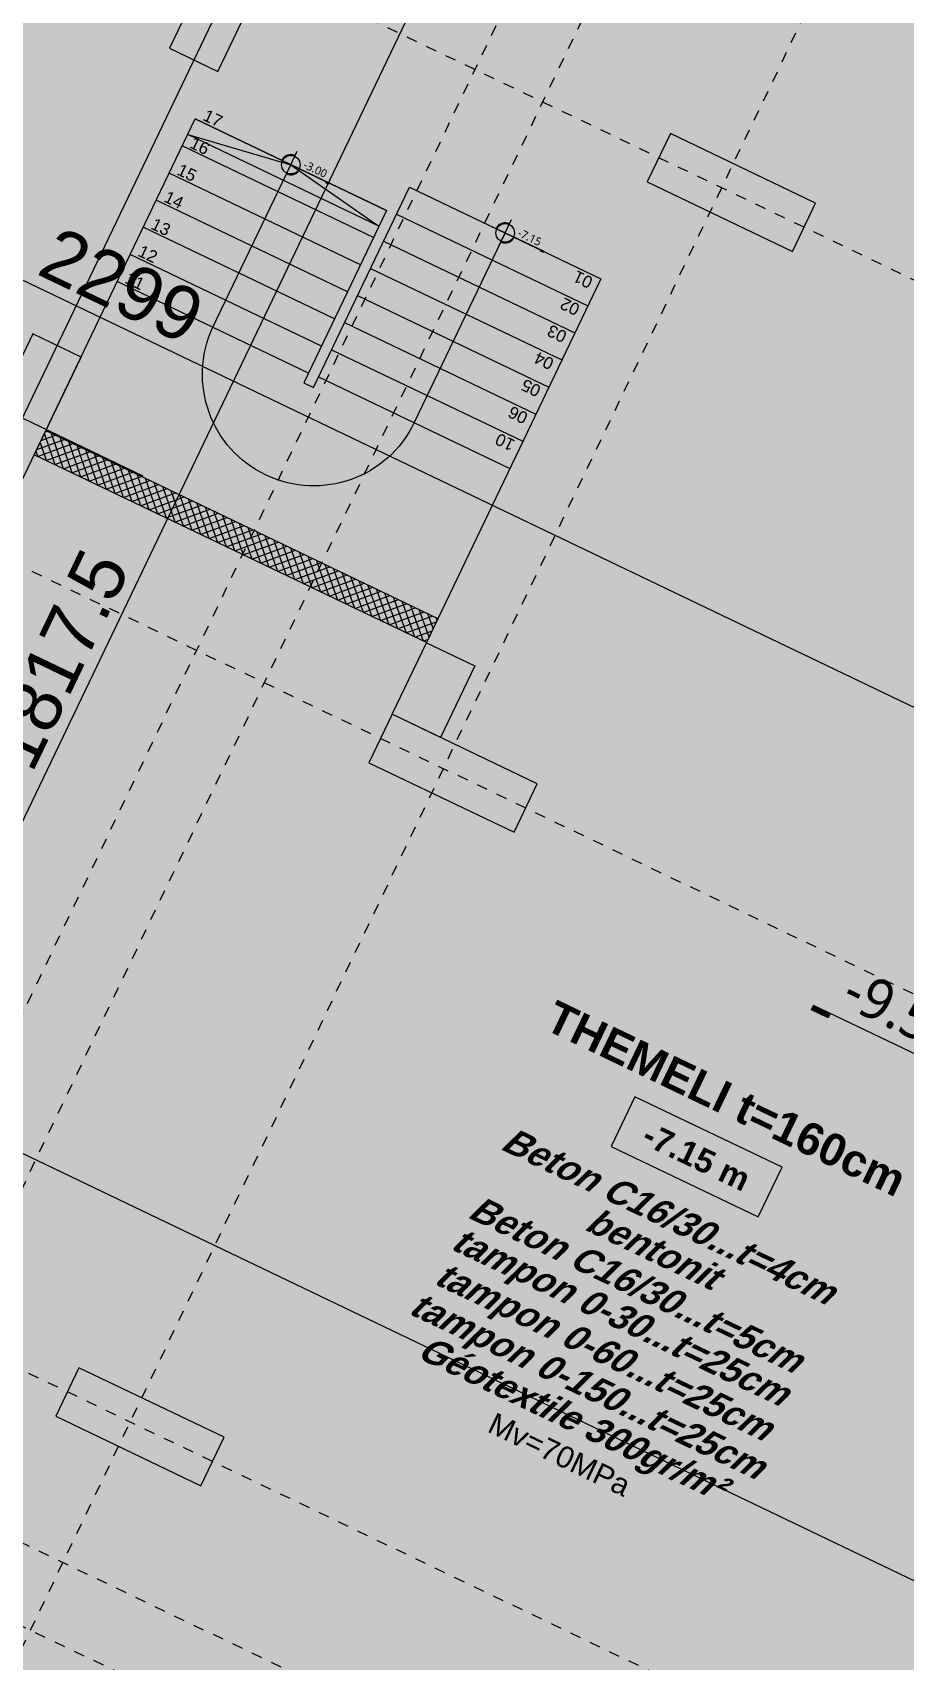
# Model space of a CAD drawing. Header units: metres. Extents: x 7511714 to 7511891, y 4693222 to 4693343.
# Drawn here: x 7511831.22 to 7511839.34, y 4693262.45 to 4693277.61 of the extents above; entities that cross this region are included whole.
import ezdxf
from ezdxf.enums import TextEntityAlignment as Align

# ---------------------------------------------------------------- set-up
doc = ezdxf.new("R2010")
doc.units = ezdxf.units.M
for name, pattern in [('23486-A01$0${ Chain Double-Dash }', [0]), ('AXES', [2, 1.25, -0.25, 0.25, -0.25]), ('CACHE', [0.375, 0.25, -0.125]), ('CONTINU', [0])]:
    doc.linetypes.add(name, pattern=pattern)
doc.layers.get('0').update_dxf_attribs({"lineweight": 0})
doc.layers.get('Defpoints').update_dxf_attribs({"lineweight": 0})
doc.layers.add('APSL @ 1', color=164, linetype='Continuous')
for name, color, linetype, lineweight in [('ARCHITECTE', 252, 'Continuous', 0), ('AXES', 10, 'AXES', 0), ('BETON CACHE', 4, 'CACHE', 0), ('BETON COUPE', 3, 'CONTINU', 0), ('BETON HACHURE', 252, 'Continuous', 0), ('BETON TRAME', 254, 'Continuous', 0), ('BETON VU', 2, 'Continuous', 0), ('COTE 50ème', 1, 'Continuous', 0), ('COTE 50ème @ 1', 1, 'Continuous', 0), ('FOND DE FOUILLE', 7, 'Continuous', 0), ('HORS GEL', 106, 'CACHE', 0), ('NIVEAU', 170, 'Continuous', 0), ('PREFA MUR SUP TRAME', 254, 'Continuous', 0), ('Puset fekali', 30, 'Continuous', 0), ('TALUS', 2, 'Continuous', 0), ('TALUS TRAME 2', 254, 'Continuous', 0), ('TEXTE', 7, 'Continuous', 0)]:
    doc.layers.add(name, color=color, linetype=linetype, lineweight=lineweight)
doc.styles.add('Arial', font='arialbd.ttf', dxfattribs={"height": 12.5})
doc.styles.add('FA_Trebuchet 2.2 mm (cursiva-b.a)', font='trebucit.ttf', dxfattribs={"height": 2.2})
doc.styles.add('RS_TEXT_1.10', font='arial.ttf', dxfattribs={"height": 2.5})
doc.styles.add('RS_TEXT_1.50', font='arial.ttf', dxfattribs={"height": 12.5})
doc.styles.add('SMA_TEXT_1.200', font='arial.ttf', dxfattribs={"height": 50})
doc.styles.add('style2', font='arialbd.ttf', dxfattribs={"height": 20})
doc.dimstyles.new('SMA_1.200', dxfattribs={"dimscale": 20, "dimtxt": 50, "dimasz": 1, "dimexe": 1, "dimexo": 2, "dimgap": 0.5, "dimtad": 1, "dimdec": 1, "dimrnd": 0.5, "dimdsep": 46, "dimtxsty": 'SMA_TEXT_1.200', "dimblk": 'ARCHTICK', "dimcen": 10, "dimdle": 1, "dimadec": 0, "dimazin": 2, "dimtfac": 1, "dimtdec": 1, "dimtix": 1, "dimtmove": 2, "dimatfit": 3, "dimfxl": 1, "dimtolj": 1, "dimtzin": 0, "dimarcsym": 0})

# ---------------------------------------------------------------- blocks, each defined once
blk = doc.blocks.new('A$Cebd43ce6')
at = {"layer": 'COTE 50ème', "ltscale": 0.5}
blk.add_circle((-3905.627959313715, 2250.096767547431), 4550, dxfattribs=at)
blk = doc.blocks.new('Cota de Nivel (planta)')
h = blk.add_hatch(color=256)
h.dxf.hatch_style = 1
h.paths.add_polyline_path([(2.5, 1.110223024625157e-16, 0.4142135623730951), (0, 2.5), (0, 0)])
h.paths.add_polyline_path([(-2.5, 0, 0.4142135623730951), (0, -2.5), (0, 0)])
h = blk.add_hatch(color=256)
h.dxf.hatch_style = 1
h.paths.add_polyline_path([(11.5, -1.387778780781446e-17), (10.50000000000001, 0), (10.50000000000001, -0.25), (11.5, -0.25)])
for p, q in [((0, -4), (0, 4)), ((-4, 0), (11.5, 0))]:
    blk.add_line(p, q)
blk.add_lwpolyline([(11.5, 0), (10.50000000000001, 0), (10.50000000000001, -0.25), (11.5, -0.25)], close=True)
blk.add_circle((0, 0), 2.5)
for start, end in [(90, 180), (270, 0)]:
    blk.add_arc((0, 0), 2.725, start, end)
at = {"style": 'FA_Trebuchet 2.2 mm (cursiva-b.a)', "flags": 8}
blk.add_attdef('NIVEL', text='', height=2.2, dxfattribs=at).set_placement((3.174999999999997, 1.775000000000002), align=Align.MIDDLE_LEFT)
blk = doc.blocks.new('_ArchTick')
at = {"color": 0, "linetype": 'ByBlock', "const_width": 0.15}
blk.add_lwpolyline([(-0.5, -0.5), (0.5, 0.5)], dxfattribs=at)
blk = doc.blocks.new('*D407')
at = {"layer": 'Defpoints', "color": 0, "transparency": 16777216}
for p in [(46217.31659359817, -44853.48374530181), (48797.31680525102, -44845.60074571962), (46217.31659359817, -44947.59699043625)]:
    blk.add_point(p, dxfattribs=at)
at = {"layer": 'TALUS', "color": 0, "lineweight": -2, "transparency": 16777216}
for p, q in [((48797.31680525102, -44885.60074571962), (48797.31680525102, -44967.59699043625)), ((46217.31659359817, -44893.48374530181), (46217.31659359817, -44967.59699043625)), ((48817.31680525102, -44947.59699043625), (46197.31659359817, -44947.59699043625))]:
    blk.add_line(p, q, dxfattribs=at)
at = {"layer": 'TALUS', "color": 0, "lineweight": -2, "transparency": 16777216, "xscale": 20, "yscale": 20, "zscale": 20, "rotation": 180}
blk.add_blockref('_ArchTick', (46217.31659359817, -44947.59699043625), dxfattribs=at)
at = {"layer": 'TALUS', "color": 0, "lineweight": -2, "transparency": 16777216, "xscale": 20, "yscale": 20, "zscale": 20}
blk.add_blockref('_ArchTick', (48797.31680525102, -44947.59699043625), dxfattribs=at)
at = {"layer": 'TALUS', "color": 0, "transparency": 16777216, "insert": (47507.31669942459, -44912.06834105017), "char_height": 50, "attachment_point": 5, "style": 'SMA_TEXT_1.200'}
blk.add_mtext('\\A1;2580', dxfattribs=at)
blk = doc.blocks.new('*D411')
at = {"layer": 'Defpoints', "color": 0, "transparency": 16777216}
for p in [(47157.31680525102, -44109.02745700517), (44858.18293740119, -44152.55122122262), (44858.18293740119, -44213.89658944999)]:
    blk.add_point(p, dxfattribs=at)
at = {"layer": 'TALUS', "color": 0, "lineweight": -2, "transparency": 16777216}
for p, q in [((47157.31680525102, -44149.02745700517), (47157.31680525102, -44233.89658944999)), ((44858.18293740119, -44192.55122122262), (44858.18293740119, -44233.89658944999)), ((47177.31680525102, -44213.89658944999), (44838.18293740119, -44213.89658944999))]:
    blk.add_line(p, q, dxfattribs=at)
at = {"layer": 'TALUS', "color": 0, "lineweight": -2, "transparency": 16777216, "xscale": 20, "yscale": 20, "zscale": 20, "rotation": 180}
blk.add_blockref('_ArchTick', (44858.18293740119, -44213.89658944999), dxfattribs=at)
at = {"layer": 'TALUS', "color": 0, "lineweight": -2, "transparency": 16777216, "xscale": 20, "yscale": 20, "zscale": 20}
blk.add_blockref('_ArchTick', (47157.31680525102, -44213.89658944999), dxfattribs=at)
at = {"layer": 'TALUS', "color": 0, "transparency": 16777216, "insert": (46007.7498713261, -44178.36794006391), "char_height": 50, "attachment_point": 5, "style": 'SMA_TEXT_1.200'}
blk.add_mtext('\\A1;2299', dxfattribs=at)
blk = doc.blocks.new('*D427')
at = {"layer": 'Defpoints', "color": 0, "transparency": 16777216}
for p in [(46048.25279391477, -43609.73148260601), (46095.09971000643, -45426.9913014808), (46139.866161978, -45426.9913014808)]:
    blk.add_point(p, dxfattribs=at)
at = {"layer": 'TALUS', "color": 0, "lineweight": -2, "transparency": 16777216}
for p, q in [((46139.866161978, -43589.73148260601), (46139.866161978, -45446.9913014808)), ((46088.25279391477, -43609.73148260601), (46159.866161978, -43609.73148260601)), ((46135.09971000643, -45426.9913014808), (46159.866161978, -45426.9913014808))]:
    blk.add_line(p, q, dxfattribs=at)
at = {"layer": 'TALUS', "color": 0, "lineweight": -2, "transparency": 16777216, "xscale": 20, "yscale": 20, "zscale": 20}
for p, rotation in [((46139.866161978, -43609.73148260601), 90), ((46139.866161978, -45426.9913014808), 270)]:
    blk.add_blockref('_ArchTick', p, dxfattribs=dict(at, rotation=rotation))
at = {"layer": 'TALUS', "color": 0, "transparency": 16777216, "insert": (46104.33751259193, -44518.3613920434), "char_height": 50, "attachment_point": 5, "rotation": 90, "style": 'SMA_TEXT_1.200'}
blk.add_mtext('\\A1;1817.5', dxfattribs=at)
blk = doc.blocks.new('A$C340691c1')
at = {"layer": 'BETON HACHURE', "true_color": 0x636466, "transparency": 33554585}
h = blk.add_hatch(dxfattribs=at)
h.set_pattern_fill('ANSI37', color=251, scale=50, angle=270, style=0)
h.set_pattern_definition([(315, (-58216.8400916399, 74502.85212336945), (4.419417382415923, 4.419417382415921), []), (45, (-58216.8400916399, 74502.85212336945), (-4.41941738241592, 4.419417382415923), [])])
h.paths.add_polyline_path([(-2720.628170966578, 3000.241066249626), (-2695.628170966585, 3000.241066249626), (-2695.628170966578, 2675.241066249626), (-2720.628170966578, 2675.24106624964)], flags=0)
h.paths.add_polyline_path([(-2720.628170966578, 3000.241066249626), (-2695.628170966585, 3000.241066249626), (-2695.628170966578, 2675.241066249626), (-2720.628170966578, 2675.24106624964)], flags=0)
h.paths.add_polyline_path([(-540.6324638166043, 2860.096752578655), (-540.6281709666073, 2810.096757943043), (-460.6281709666073, 2810.096757943043), (-460.6324638166043, 2860.096752578655)], flags=0)
h.paths.add_polyline_path([(-920.6302367242461, 2860.096752578567), (-920.6302367242461, 2810.096757942956), (-840.6302367242461, 2810.096757942956), (-840.6302367242461, 2860.096752578567)], flags=0)
edge = h.paths.add_edge_path(flags=0)
edge.add_arc((-880.630236724217, 4175.096779741536), 40, 0, 360)
edge = h.paths.add_edge_path(flags=0)
edge.add_arc((-880.6302367242461, 4850.096752578524), 40, 0, 360)
edge = h.paths.add_edge_path(flags=0)
edge.add_arc((-880.6302367242606, 3575.096742974114), 40, 0, 360)
h.paths.add_polyline_path([(-35.62817096657818, 5320.238549746588), (-4224.472317065207, 5320.24106624964), (-4613.76063167776, 583.5373482178402), (-35.62817096657818, 133.9492446580698)])
edge = h.paths.add_edge_path(flags=0)
edge.add_arc((-880.6302367242606, 3575.096742974114), 40, 0, 360)
h.paths.add_polyline_path([(-2095.628170966571, 5295.241066249626), (-2095.628170966571, 4875.096752578524), (-2070.628170966571, 4875.096752578524), (-2070.628170966571, 5295.241066249626), (-500.6215066893492, 5295.241066249626), (-500.6324638166043, 4825.096752578524), (-460.6281709665491, 4825.096752578524), (-460.6281709665491, 5295.241066249626), (-60.62817096657818, 5295.238549746617), (-60.62817096657818, 3565.096742974114), (-460.6281709665491, 3565.096742974114), (-460.6281709665491, 4200.096779741536), (-500.6324638166043, 4200.096779741536), (-500.6324638166043, 3535.096742974114), (-60.62817096657818, 3535.096742974114), (-60.62817096657818, 2790.096752578596), (-500.6324638166043, 2790.096752578596), (-500.6324638166043, 1400.09671581116), (-460.6281709665782, 1400.09671581116), (-460.6281709665709, 2760.096752578596), (-60.62817096657818, 2760.096752578596), (-60.62817096657818, 161.524588839733), (-833.1279593137151, 237.386682786484), (-833.1279593137151, 725.0967525785964), (-858.1279593137151, 725.0967525785964), (-858.1279593137151, 239.84176740564), (-2163.127973426381, 367.9971859111974), (-2163.127973426381, 725.0967525785672), (-2188.127973426381, 725.0967525785672), (-2188.127973426381, 370.4522705303534), (-3375.627959313715, 487.0687885553634), (-3375.627959313715, 725.0967525785672), (-3425.628170966571, 725.0967525785672), (-3425.628170966571, 491.9789785787143), (-4586.829182993511, 606.0128483532026), (-4515.485280736975, 1474.096771240846), (-4205.627959313715, 1474.096771240846), (-4205.627959313715, 1524.096771240846), (-4511.376006254672, 1524.096771240846), (-4411.438452378636, 2740.096752578582), (-4205.627959313715, 2740.096752578582), (-4205.627959313715, 2790.096752578582), (-4407.329168342134, 2790.096752578582), (-4405.479994506233, 2810.096757942956), (-4205.628170966578, 2810.096757942942), (-4205.628170966578, 2860.096757942927), (-4401.576193174187, 2860.096757942942), (-4344.868192445581, 3550.096757942956), (-4205.628170966578, 3550.096757942956), (-4205.628170966578, 3600.096757942956), (-4340.758930798831, 3600.096757942956), (-4295.55690844405, 4150.096794710378), (-4205.628170966578, 4150.096794710378), (-4205.628170966578, 4200.096794710378), (-4291.447633959229, 4200.096794710378), (-4201.442645329989, 5295.241066249626), (-3423.128170966578, 5295.241066249626), (-3423.128170966578, 4875.096757942971), (-3398.128170966578, 4875.096757942971), (-3398.128170966578, 5295.24106624964)], flags=16)
h.paths.add_polyline_path([(-920.6302367242461, 3615.096742974114), (-920.6302367242461, 3535.096742974114), (-840.6302367242461, 3535.096742974114), (-840.6302367242461, 3615.096742974114)], flags=0)
h = blk.add_hatch(dxfattribs=at)
h.set_pattern_fill('ANSI37', color=251, scale=50, angle=270, style=0)
h.set_pattern_definition([(315, (-49377.94476456473, 45879.82823518456), (4.419417382415923, 4.41941738241592), []), (45, (-49377.94476456473, 45879.82823518456), (-4.41941738241592, 4.419417382415923), [])])
h.paths.add_polyline_path([(-2970.628162400972, 1524.096771240846), (-3375.628162400972, 1524.096771240846), (-3375.628162400972, 1549.096771240846), (-2970.628162400972, 1549.096771240846)])
at = {"layer": 'BETON TRAME', "true_color": 0x636466, "transparency": 33554559}
h = blk.add_hatch(color=251, dxfattribs=at)
h.dxf.hatch_style = 1
h.paths.add_polyline_path([(-1640.627959313715, 2050.096767547424), (-1605.627959313715, 2050.096767547424), (-1605.627959313715, 1400.096730780002), (-1640.627959313715, 1400.096730780002), (-1640.627959313715, 1575.096752578582), (-2100.627959313715, 1575.096752578582), (-2100.627959313715, 1400.096730780002), (-2135.627959313715, 1400.096730780002), (-2135.627959313715, 2050.096767547424), (-2100.627959313715, 2050.096767547424), (-2100.627959313715, 1615.096752578582), (-1890.627959313715, 1615.096752578582), (-1890.627959313715, 1945.096752578582), (-1850.627959313715, 1945.096752578582), (-1850.627959313715, 1615.096752578582), (-1640.627959313715, 1615.096752578582)])
h.paths.add_polyline_path([(-770.6279593137151, 725.0967525785964), (-770.6279593137151, 775.0967525785964), (-920.6279593137151, 775.0967525785964), (-920.6279593137151, 725.0967525785964)])
h.paths.add_polyline_path([(-1490.627959313715, 725.0967525785672), (-1490.627959313715, 775.0967525785672), (-1640.627959313715, 775.0967525785672), (-1640.627959313715, 725.0967525785672)])
h.paths.add_polyline_path([(-2100.627973426381, 725.0967525785672), (-2100.627973426381, 775.0967525785672), (-2250.627973426381, 775.0967525785672), (-2250.627973426381, 725.0967525785672)])
h.paths.add_polyline_path([(-2820.628170966564, 725.0967579430144), (-2820.628170966564, 775.0967579430144), (-2970.628170966564, 775.0967579430144), (-2970.628170966564, 725.0967579430144)])
h.paths.add_polyline_path([(-2820.627959313715, 1400.096730780002), (-2820.627959313715, 1450.096730780002), (-2970.627964220548, 1450.096730780002), (-2970.627964220548, 1400.096730780002)])
h.paths.add_polyline_path([(-770.6279593137151, 1400.09671581116), (-770.6279593137151, 1450.09671581116), (-920.6279593137151, 1450.09671581116), (-920.6279593137151, 1400.09671581116)])
h.paths.add_polyline_path([(-770.6279593137151, 2000.096752578582), (-770.6279593137151, 2050.096752578582), (-920.6279593137151, 2050.096752578582), (-920.6279593137151, 2000.096752578582)])
h.paths.add_polyline_path([(-2820.627947041168, 2000.096767547424), (-2820.627947041168, 2050.096767547424), (-2970.627951948001, 2050.096767547424), (-2970.627951948001, 2000.096767547424)])
h.paths.add_polyline_path([(-2820.627723115758, 2740.096757942971), (-2820.627723115758, 2790.096757942971), (-2970.628170966564, 2790.096757942971), (-2970.628170966564, 2740.096757942971)])
h.paths.add_polyline_path([(-920.6279593137151, 2790.096752578596), (-920.6279593137151, 2740.096752578596), (-770.6279593137151, 2740.096752578596), (-770.6279593137151, 2790.096752578596)])
h.paths.add_polyline_path([(-1585.627959313715, 2740.096752578567), (-1585.627959313715, 2790.096752578567), (-1710.627959313715, 2790.096752578567), (-1710.627959313715, 2740.096752578567)])
h.paths.add_polyline_path([(-2030.627959313715, 2740.096752578582), (-2030.627959313715, 2790.096752578582), (-2155.627947041168, 2790.096752578582), (-2155.627947041168, 2740.096752578582)])
h.paths.add_polyline_path([(-2005.627959313715, 2790.096752578567), (-2030.627959313715, 2790.096752578567), (-2030.627959313715, 2285.096752578582), (-2005.627959313715, 2285.096752578582)])
h.paths.add_polyline_path([(-1710.627959313715, 2790.096752578582), (-1735.627959313715, 2790.096752578582), (-1735.627959313715, 2285.096752578582), (-1710.627959313715, 2285.096752578582)])
at = {"layer": 'FOND DE FOUILLE', "true_color": 0xfff4eb, "transparency": 33554508}
h = blk.add_hatch(color=7, dxfattribs=at)
h.dxf.hatch_style = 1
h.paths.add_polyline_path([(-4245.872391308127, 5059.853565706551), (-4224.472317065207, 5320.24106624964), (-35.62817096657818, 5320.241066249648), (-35.62817096650542, 133.9492446580625), (-4613.760631677833, 583.5373482178475), (-4446.38499810236, 2620.096772441982), (-3642.627959313715, 2620.096772441982), (-3642.627959313708, 2188.096752578553), (-3160.628170966564, 2188.096752578553), (-3160.628170966564, 535.0967525785964), (-580.6279593137151, 535.0967525785964), (-580.6279593137733, 2980.096752578596), (-1815.627959313715, 2980.096752578567), (-1815.627959313715, 5065.096752578524)])
at = {"layer": 'PREFA MUR SUP TRAME', "true_color": 0x636466}
h = blk.add_hatch(color=251, dxfattribs=at)
h.paths.add_polyline_path([(-1665.627959313715, 2860.096752578567), (-1665.627959313715, 2810.096757942956), (-1585.627959313715, 2810.096757942956), (-1585.627959313715, 2860.096752578567)])
h.paths.add_polyline_path([(-3375.627959313701, 2435.096752578553), (-3395.627959313715, 2435.096752578553), (-3395.627959313715, 2760.096757942971), (-2950.627959313715, 2760.096757942971), (-2950.627961101854, 2435.096752578553), (-2970.627959313715, 2435.096752578553), (-2970.627959313715, 2740.096757942971), (-3160.627959313715, 2740.096757942971), (-3160.627959313715, 2435.096752578553), (-3185.627959313715, 2435.096752578553), (-3185.627959313715, 2740.096757942971), (-3375.627959313701, 2740.096757942971)])
h.paths.add_polyline_path([(-3375.627959313715, 2050.096767547453), (-3425.627959313715, 2050.096767547453), (-3425.627959313715, 1920.096767547453), (-3375.627959313715, 1920.096767547453)])
h.paths.add_polyline_path([(-4055.627959313715, 2000.096767547424), (-4055.627959313715, 2050.096767547424), (-4205.627959313715, 2050.096767547424), (-4205.627959313715, 2000.096767547424)])
h.paths.add_polyline_path([(-4055.627959313715, 1474.096771240846), (-4055.627959313715, 1524.096771240846), (-4205.627959313715, 1524.096771240846), (-4205.627959313715, 1474.096771240846)])
h.paths.add_polyline_path([(-3375.627959313657, 1625.096730780002), (-3425.627959313657, 1625.096730780002), (-3425.627959313657, 1475.096730780002), (-3375.627959313657, 1475.096730780002)])
h.paths.add_polyline_path([(-3375.627959313715, 875.0967525785672), (-3425.627959313715, 875.0967525785672), (-3425.627959313715, 725.0967525785672), (-3375.627959313715, 725.0967525785672)])
h.paths.add_polyline_path([(-4055.627959313715, 780.0967611113447), (-4055.627959313715, 830.0967611113447), (-4205.627959313715, 830.0967611113447), (-4205.627959313715, 780.0967611113447)])
h.paths.add_polyline_path([(-4055.627959313715, 2740.096752578582), (-4055.627959313715, 2790.096752578582), (-4205.627959313715, 2790.096752578582), (-4205.627959313715, 2740.096752578582)])
edge = h.paths.add_edge_path()
edge.add_arc((-1625.62795931373, 3575.096742974114), 40, 0, 360)
edge = h.paths.add_edge_path()
edge.add_arc((-1625.627959313686, 4175.096779741536), 40, 0, 360)
edge = h.paths.add_edge_path()
edge.add_arc((-1505.627959313708, 4850.096752578524), 40, 0, 360)
h.paths.add_polyline_path([(-2970.627934304262, 1524.065316534601), (-2920.627736123839, 1524.065316534601), (-2920.627736123839, 1450.065276073758), (-2970.627934304262, 1450.065276073758)])
at = {"layer": 'TALUS TRAME 2', "transparency": 33554559}
h = blk.add_hatch(color=256, dxfattribs=at)
h.dxf.hatch_style = 1
h.paths.add_polyline_path([(-1520.627959313708, 2025.096752578582), (-1520.627959313715, 1455.096752578582), (-2220.627959313708, 1455.096752578582), (-2220.627959313715, 2025.096752578582)])
h.paths.add_polyline_path([(-3480.627959313715, 2845.096757942971), (-2865.627959313708, 2845.096757942971), (-2865.627959313715, 2350.096752578553), (-3480.627959313715, 2350.096752578545)])
h.paths.add_polyline_path([(-2755.628170966571, 4105.096757942956), (-2755.628170966578, 3615.096757942956), (-3455.628170966571, 3615.096757942956), (-3455.628170966571, 4105.096757942949)])
h.paths.add_polyline_path([(-3160.628170966564, 535.0967525785964), (-580.6279593137151, 535.0967525785964), (-580.6279593137151, 2980.096752578596), (-1815.627959313715, 2980.096752578567), (-1815.627959313715, 5065.096752578524), (-4245.441477427485, 5065.096752578524), (-4446.38499810236, 2620.096772441982), (-3642.627959313715, 2620.096772441982), (-3642.627959313708, 2188.096752578553), (-3160.628170966564, 2188.096752578553)])
at = {"layer": 'ARCHITECTE', "color": 251, "true_color": 0x636466}
blk.add_lwpolyline([(-3069.378128902048, 1900.096770033007), (-3069.378128902048, 1704.096771672135, -0.995192327614365), (-3276.878133430902, 1703.09676951998), (-3276.878133841921, 1871.096767657291), (-3178.128096306202, 1854.897293680733), (-3375.62795972469, 1854.897293531722), (-3276.878133841921, 1871.096767657291)], format="xyb", dxfattribs=at)
at = {"layer": 'AXES', "lineweight": 5, "ltscale": 1.3}
for p, q in [((-2905.628170966564, -164.9032447392092), (-2905.628170966564, 2926.687684488992)), ((159.4922222912719, 2025.096767547424), (-4860.627959313715, 2025.096767547424)), ((159.4922222912719, 1425.096730780002), (-4860.627959313715, 1425.096730780002)), ((159.4922222912719, 750.0967579430144), (-4860.627959313715, 750.0967579430144))]:
    blk.add_line(p, q, dxfattribs=at)
at = {"layer": 'BETON CACHE', "lineweight": 5, "ltscale": 2}
for points in [[(-3160.628170966564, 2270.096752578553), (-3160.628170966564, 535.0967525785964), (-580.6279593137151, 535.0967525785964), (-580.6279593137151, 2980.096752578596), (-1815.627959313715, 2980.096752578567), (-1815.627959313715, 5065.096752578524), (-4245.441477427485, 5065.096752578524), (-4446.38499810236, 2620.096772441982), (-3560.627959313715, 2620.096772441982)], [(-3090.628170966564, 2270.096752578553), (-3090.628170966564, 605.0967525785964), (-650.6279593137151, 605.0967525785964), (-650.6279593137151, 2910.096752578596), (-1885.627959313715, 2910.096752578567), (-1885.627959313715, 4995.096752578524), (-4251.194461706225, 4995.096752578524), (-4440.632013823619, 2690.096772441982), (-3560.627959313715, 2690.096772441982)]]:
    blk.add_lwpolyline(points, dxfattribs=at)
at = {"layer": 'BETON COUPE', "color": 251, "lineweight": 5, "true_color": 0x636466}
for points in [[(-3375.627959313715, 2050.096767547453), (-3425.627959313715, 2050.096767547453), (-3425.627959313715, 1920.096767547453), (-3375.627959313715, 1920.096767547453)], [(-3375.627959313657, 1625.096730780002), (-3425.627959313657, 1625.096730780002), (-3425.627959313657, 1475.096730780002), (-3375.627959313657, 1475.096730780002)], [(-2970.628162400972, 1524.096771240846), (-3375.628162400972, 1524.096771240846), (-3375.628162400972, 1549.096771240846), (-2970.628162400972, 1549.096771240846)]]:
    blk.add_lwpolyline(points, close=True, dxfattribs=at)
at = {"layer": 'BETON COUPE', "color": 251, "true_color": 0x636466}
for points in [[(-2820.627947041168, 2000.096767547424), (-2820.627947041168, 2050.096767547424), (-2970.627951948001, 2050.096767547424), (-2970.627951948001, 2000.096767547424)], [(-2820.627959313715, 1400.096730780002), (-2820.627959313715, 1450.096730780002), (-2970.627964220548, 1450.096730780002), (-2970.627964220548, 1400.096730780002)], [(-2820.628170966564, 725.0967579430144), (-2820.628170966564, 775.0967579430144), (-2970.628170966564, 775.0967579430144), (-2970.628170966564, 725.0967579430144)]]:
    blk.add_lwpolyline(points, close=True, dxfattribs=at)
at = {"layer": 'BETON COUPE', "color": 251, "lineweight": 5, "ltscale": 0.5, "true_color": 0x636466}
blk.add_lwpolyline([(-2970.627934304262, 1524.065316534601), (-2920.627736123839, 1524.065316534601), (-2920.627736123839, 1450.065276073758), (-2970.627934304262, 1450.065276073758)], close=True, dxfattribs=at)
at = {"layer": 'BETON VU', "color": 251, "true_color": 0x636466}
blk.add_lwpolyline([(-3168.128095678374, 1900.096770033007), (-2970.628163528716, 1900.096770033007), (-2970.628162400972, 1524.096771240846), (-3375.628170966578, 1524.096771240846), (-3375.628171427961, 1871.096767731797), (-3178.128096211905, 1871.096767731826), (-3178.128097538662, 1693.096766018178), (-3168.128093962383, 1693.096766018178)], close=True, dxfattribs=at)
for points in [[(-3178.128096190783, 1871.096767806317), (-3375.628171262135, 1871.096767657305)], [(-3168.128095606226, 1872.096769805634), (-2970.628163600864, 1872.096770260381)], [(-3178.128095895227, 1843.096767955329), (-3375.628170966578, 1843.096767806317)], [(-3168.128095606226, 1844.096769656622), (-2970.628163600864, 1844.09677011137)], [(-3178.128095895227, 1815.096767955329), (-3375.628170966578, 1815.096767806317)], [(-3168.128095606226, 1816.096769805634), (-2970.628163600864, 1816.096770260381)], [(-3178.128095895227, 1787.096767955329), (-3375.628170966578, 1787.096767806317)], [(-3168.128095606226, 1788.096769805634), (-2970.628163600864, 1788.096770260381)], [(-3168.128095606226, 1760.096769805634), (-2970.628163600864, 1760.096770260381)], [(-3178.128095895227, 1759.096767955329), (-3375.628170966578, 1759.096767806317)], [(-3178.128095895227, 1731.096769147451), (-3375.628170966578, 1731.096768998439)], [(-3168.128095606226, 1732.096770997727), (-2970.628163600864, 1732.096771452474)], [(-3178.128095895227, 1703.096769594486), (-3375.628170966578, 1703.096769445474)], [(-3168.128095606226, 1704.096771444762), (-2970.628163600864, 1704.096771899509)]]:
    blk.add_lwpolyline(points, dxfattribs=at)
at = {"layer": 'HORS GEL', "linetype": '23486-A01$0${ Chain Double-Dash }', "ltscale": 1.2}
for p, q in [((-3400.627959313722, 2790.096752578582), (-3400.62795931373, -164.898581198664)), ((-3275.627959313657, 1550.096730780002), (-3525.627959313657, 1550.096730780002))]:
    blk.add_line(p, q, dxfattribs=at)
at = {"layer": 'NIVEAU'}
blk.add_lwpolyline([(-2612.60201767728, 1175.210608453592), (-2460.645034021589, 1175.210608453592), (-2460.645034021589, 1226.627820455571), (-2612.60201767728, 1226.627820455571)], close=True, dxfattribs=at)
at = {"layer": 'APSL @ 1'}
ref = blk.add_blockref('Cota de Nivel (planta)', (-2785.627959313853, 2270.096752578582), dxfattribs=dict(at, xscale=-12.096, yscale=12.096, zscale=12.096))
ref.add_attrib('NIVEL', '616.65', dxfattribs={"layer": '0', "color": 0, "height": 26.61119999999999, "style": 'FA_Trebuchet 2.2 mm (cursiva-b.a)'}).set_placement((-2936.086519313816, 2291.567152578595), align=Align.MIDDLE_LEFT)
at = {"layer": 'COTE 50ème @ 1'}
ref = blk.add_blockref('Cota de Nivel (planta)', (-2785.627959313759, 2270.096752578582), dxfattribs=dict(at, xscale=12.096, yscale=12.096, zscale=12.096))
ref.add_attrib('NIVEL', '-9.55', dxfattribs={"layer": '0', "color": 240, "height": 26.61119999999999, "style": 'FA_Trebuchet 2.2 mm (cursiva-b.a)'}).set_placement((-2747.223159313799, 2291.567152578595), align=Align.MIDDLE_LEFT)
ref = blk.add_blockref('Cota de Nivel (planta)', (-3069.378129603545, 1900.096770033007), dxfattribs=dict(at, xscale=3.456, yscale=3.456, zscale=3.456))
ref.add_attrib('NIVEL', '-7.15', dxfattribs={"layer": '0', "color": 240, "height": 7.603199999999998, "style": 'FA_Trebuchet 2.2 mm (cursiva-b.a)'}).set_placement((-3058.405329603556, 1906.23117003301), align=Align.MIDDLE_LEFT)
ref = blk.add_blockref('Cota de Nivel (planta)', (-3276.878134997685, 1871.096767731811), dxfattribs=dict(at, xscale=3.456, yscale=3.456, zscale=3.456))
ref.add_attrib('NIVEL', '-3.00', dxfattribs={"layer": '0', "color": 240, "height": 7.603199999999998, "style": 'FA_Trebuchet 2.2 mm (cursiva-b.a)'}).set_placement((-3265.905334997697, 1877.231167731814), align=Align.MIDDLE_LEFT)
ref = blk.add_blockref('Cota de Nivel (planta)', (-2300.627959313715, 1375.096752578582), dxfattribs=dict(at, xscale=-17.28, yscale=17.28, zscale=17.28))
ref.add_attrib('NIVEL', '-9.55', dxfattribs={"layer": '0', "color": 240, "height": 38.01599999999999, "style": 'FA_Trebuchet 2.2 mm (cursiva-b.a)'}).set_placement((-2478.192759313657, 1405.768752578602), align=Align.MIDDLE_LEFT)
ref = blk.add_blockref('Cota de Nivel (planta)', (-3090.628170966564, 605.0967525786255), dxfattribs=dict(at, xscale=12.096, yscale=12.096, zscale=12.096))
ref.add_attrib('NIVEL', '-9.55', dxfattribs={"layer": '0', "color": 240, "height": 26.61119999999999, "style": 'FA_Trebuchet 2.2 mm (cursiva-b.a)'}).set_placement((-3052.223370966603, 626.5671525786383), align=Align.MIDDLE_LEFT)
at = {"layer": 'NIVEAU', "style": 'style2'}
blk.add_text('THEMELI t=160cm', height=30, dxfattribs=at).set_placement((-2535.192085853669, 1261.838091819285), align=Align.MIDDLE)
blk.add_text('-7.15 m', height=22, dxfattribs=at).set_placement((-2536.623525849434, 1200.919214454581), align=Align.MIDDLE_CENTER)
at = {"layer": 'NIVEAU', "style": 'Arial', "oblique": 20}
for s, p in [('Beton C16/30...t=4cm', (-2536.623525849434, 1140.637789708991)), ('bentonit', (-2536.623525849434, 1107.002795637112)), ('Beton C16/30...t=5cm', (-2536.623525849434, 1069.993144754604)), ('tampon 0-30...t=25cm', (-2536.623525849434, 1033.066066707222)), ('tampon 0-60...t=25cm', (-2536.623525849434, 997.1611987599317)), ('tampon 0-150...t=25cm', (-2536.623525849434, 961.8416085931021)), ('Géotextile 300gr/m²', (-2536.623525849434, 928.7507465996023))]:
    blk.add_text(s, height=24, dxfattribs=at).set_placement(p, align=Align.MIDDLE)
at = {"layer": 'TEXTE', "style": 'RS_TEXT_1.10'}
blk.add_text('Mv=70MPa', height=20, dxfattribs=at).set_placement((-2531.927651177335, 895.7604438899652), align=Align.MIDDLE_CENTER)
at = {"layer": 'TEXTE', "color": 251, "true_color": 0x636466, "char_height": 11.25, "width": 4.092726157978177e-13, "attachment_point": 1, "rotation": 180.00000000020626, "style": 'RS_TEXT_1.50'}
for s, insert in [('01', (-2976.562809039191, 1886.522081663366)), ('02', (-2976.562808974719, 1858.52208210541)), ('03', (-2976.562808910247, 1830.52208210541)), ('04', (-2976.562808845782, 1802.52208210541)), ('05', (-2976.562808781309, 1774.52208210541)), ('06', (-2976.562808716837, 1746.52208210541)), ('10', (-2976.562808652365, 1718.52208210541))]:
    blk.add_mtext(s, dxfattribs=dict(at, insert=insert))
at = {"layer": 'TEXTE', "color": 251, "true_color": 0x636466, "char_height": 11.25, "width": 4.092726157978177e-13, "attachment_point": 1, "style": 'RS_TEXT_1.50'}
for s, insert in [('17', (-3369.693527002724, 1884.376233364696)), ('16', (-3369.693526981602, 1855.921086054899)), ('15', (-3369.693526981602, 1828.193407043225)), ('14', (-3369.693526939351, 1800.165620164938)), ('13', (-3369.693526918229, 1772.165620164938)), ('12', (-3369.693526897099, 1744.16562135706)), ('11', (-3369.693526875977, 1716.165621804095))]:
    blk.add_mtext(s, dxfattribs=dict(at, insert=insert))
at = {"layer": 'TALUS'}
dim = blk.add_linear_dim(base=(-3238.078602586727, 452.8369337037584), p1=(-3329.691970649961, 2270.096752578553), p2=(-3282.845054558304, 452.8369337037584), angle=90, dimstyle='SMA_1.200', dxfattribs=at)
dim.commit()
dim.dimension.update_dxf_attribs({"geometry": '*D427', "text_midpoint": (-3273.607251972804, 1361.466843141163), "insert": (-49377.94476456473, 45879.82823518456)})
for base, p1, p2, picture, middle in [((-4519.761827163544, 1665.93164573457), (-2220.627959313715, 1770.800778179393), (-4519.761827163544, 1727.277013961946), '*D411', (-3370.194893238629, 1701.460295120654)), ((-3160.628170966564, 932.2312447483127), (-580.6279593137151, 1034.227489464945), (-3160.628170966564, 1026.344489882751), '*D407', (-1870.628065140139, 967.7598941343967))]:
    dim = blk.add_linear_dim(base=base, p1=p1, p2=p2, dimstyle='SMA_1.200', dxfattribs=at)
    dim.commit()
    dim.dimension.update_dxf_attribs({"geometry": picture, "text_midpoint": middle, "insert": (-49377.94476456473, 45879.82823518456)})

msp = doc.modelspace()

# ---------------------------------------------------------------- block references
at = {"layer": 'Puset fekali', "xscale": 0.01, "yscale": 0.01, "zscale": 0.01}
for name, p, rotation in [('A$Cebd43ce6', (7511855.08900155, 4693245.348001346), 334.3967821871004), ('A$C340691c1', (7511855.089001749, 4693245.348001518), 334.3967827565189)]:
    msp.add_blockref(name, p, dxfattribs=dict(at, rotation=rotation))

doc.saveas('drawing.dxf')
